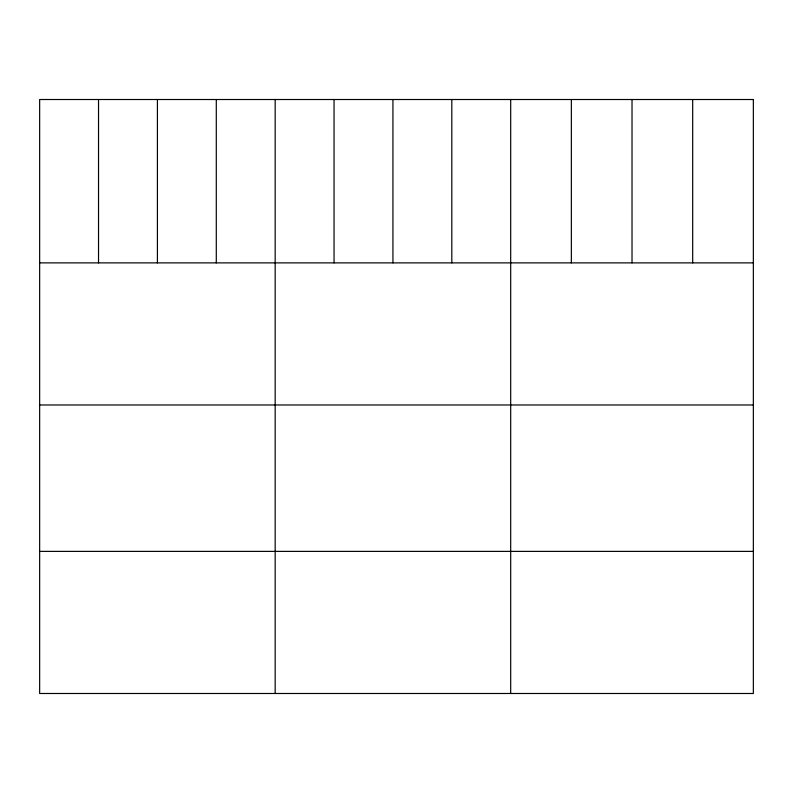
<?xml version="1.0" encoding="UTF-8"?>
<svg xmlns="http://www.w3.org/2000/svg" width="793" height="793" viewBox="0 0 793 793"><rect width="100%" height="100%" fill="white"/><g stroke="black" fill="none" stroke-linecap="round" stroke-linejoin="round"><path stroke-width="1.19" d="M39.65 262.88L753.35 262.88M39.65 404.975L753.35 404.975M39.65 551.383L753.35 551.383M692.685 99.512L692.685 262.88M632.021 99.512L632.021 262.88M571.356 99.512L571.356 262.88M510.692 99.512L510.692 693.488M451.812 99.512L451.812 262.88M392.931 99.512L392.931 262.88M334.051 99.512L334.051 262.88M275.171 99.512L275.171 693.488M216.291 99.512L216.291 262.88M157.411 99.512L157.411 262.88M98.53 99.512L98.53 262.88M753.35 99.512L39.65 99.512L39.65 693.488L753.35 693.488L753.35 99.512"/></g></svg>
